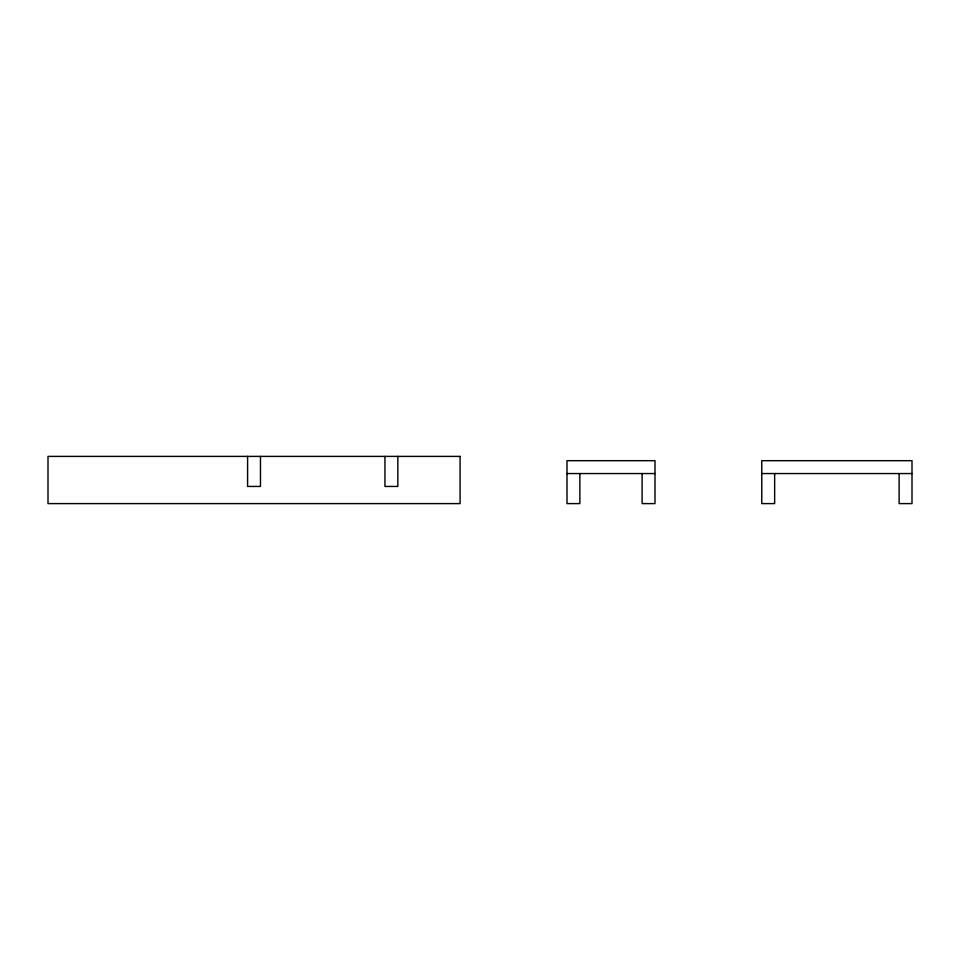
<?xml version="1.0" encoding="UTF-8"?>
<svg xmlns="http://www.w3.org/2000/svg" width="960" height="960" viewBox="0 0 960 960"><rect width="100%" height="100%" fill="white"/><g stroke="black" fill="none" stroke-linecap="round" stroke-linejoin="round"><path stroke-width="1.44" d="M567 473.556L654.996 473.556M761.76 473.556L912 473.556M899.124 473.556L899.124 503.604L912 503.604L912 460.68L761.76 460.68L761.76 503.604L774.648 503.604L774.648 473.556M642.108 473.556L642.108 503.604L654.996 503.604L654.996 460.68L567 460.68L567 503.604L579.876 503.604L579.876 473.556M397.836 456.396L397.836 486.444L384.96 486.444L384.96 456.396M260.472 456.396L260.472 486.444L247.596 486.444L247.596 456.396M460.068 456.396L48 456.396L48 503.604L460.068 503.604L460.068 456.396"/></g></svg>
